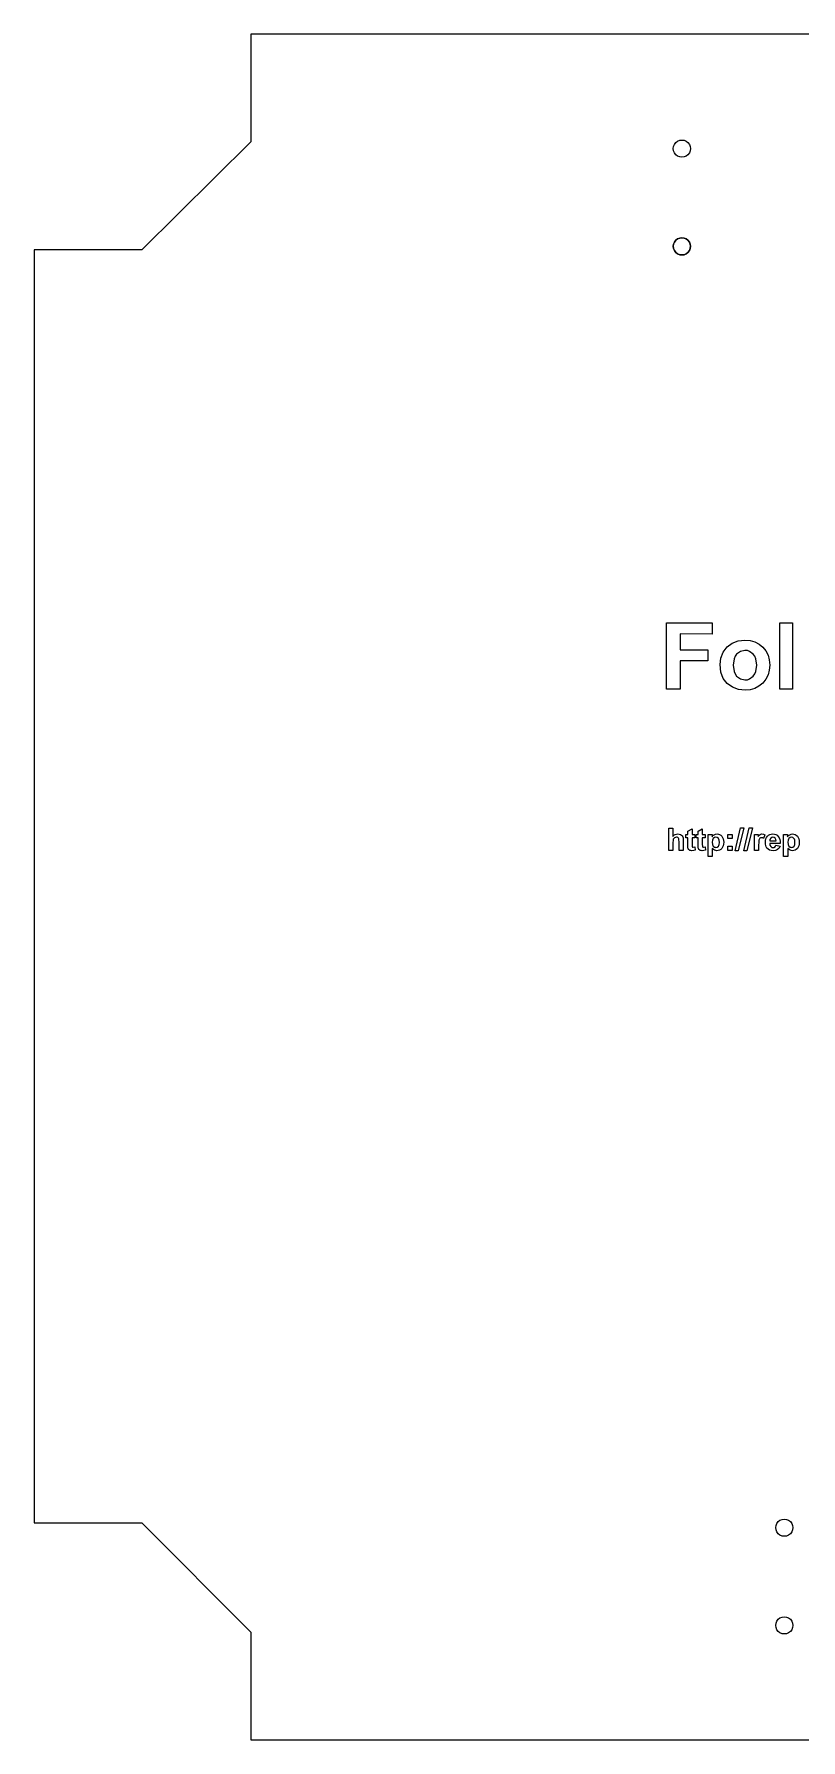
# Model space of a CAD drawing. Header units: metres. Extents: x 2252 to 2569, y -441 to -124.
# Drawn here: x 2252.2 to 2394.6, y -440.5 to -124 of the extents above; entities that cross this region are included whole.
import ezdxf

# ---------------------------------------------------------------- set-up
doc = ezdxf.new("R2010")
doc.units = ezdxf.units.M

msp = doc.modelspace()

# ---------------------------------------------------------------- linework, layer by layer
at = {"layer": 'COMPONENT0'}
for p, q in [((2370.04, -275.46, 0), (2370.04, -271.36, 0)), ((2370.04, -271.36, 0), (2370.82, -271.36, 0)), ((2370.82, -271.36, 0), (2370.82, -272.87, 0)), ((2373.58, -271.9, 0), (2374.37, -271.44, 0)), ((2373.58, -272.49, 0), (2373.58, -271.9, 0)), ((2374.37, -271.44, 0), (2374.37, -272.49, 0)), ((2375.49, -271.9, 0), (2376.28, -271.44, 0)), ((2375.49, -272.49, 0), (2375.49, -271.9, 0)), ((2376.28, -271.44, 0), (2376.28, -272.49, 0)), ((2382.37, -275.54, 0), (2383.38, -271.29, 0)), ((2383.97, -271.29, 0), (2382.95, -275.54, 0)), ((2383.38, -271.29, 0), (2383.97, -271.29, 0)), ((2383.96, -275.54, 0), (2384.98, -271.29, 0)), ((2385.57, -271.29, 0), (2384.54, -275.54, 0)), ((2384.98, -271.29, 0), (2385.57, -271.29, 0)), ((2370.82, -272.87, 0), (2371.02, -272.67, 0)), ((2370.84, -273.64, 0), (2370.82, -273.97, 0)), ((2370.82, -273.97, 0), (2370.82, -275.46, 0)), ((2370.89, -273.41, 0), (2370.84, -273.64, 0)), ((2370.99, -273.24, 0), (2370.89, -273.41, 0)), ((2371.12, -273.12, 0), (2370.99, -273.24, 0)), ((2371.02, -272.67, 0), (2371.24, -272.53, 0)), ((2371.28, -273.05, 0), (2371.12, -273.12, 0)), ((2371.24, -272.53, 0), (2371.48, -272.45, 0)), ((2371.47, -273.02, 0), (2371.28, -273.05, 0)), ((2371.63, -273.04, 0), (2371.47, -273.02, 0)), ((2371.48, -272.45, 0), (2371.73, -272.42, 0)), ((2371.76, -273.1, 0), (2371.63, -273.04, 0)), ((2371.73, -272.42, 0), (2371.99, -272.45, 0)), ((2371.85, -273.19, 0), (2371.76, -273.1, 0)), ((2371.91, -273.3, 0), (2371.85, -273.19, 0)), ((2371.95, -273.51, 0), (2371.91, -273.3, 0)), ((2371.96, -273.89, 0), (2371.95, -273.51, 0)), ((2371.96, -275.46, 0), (2371.96, -273.89, 0)), ((2371.99, -272.45, 0), (2372.22, -272.52, 0)), ((2372.22, -272.52, 0), (2372.42, -272.64, 0)), ((2372.42, -272.64, 0), (2372.55, -272.78, 0)), ((2372.55, -272.78, 0), (2372.65, -272.95, 0)), ((2372.65, -272.95, 0), (2372.71, -273.13, 0)), ((2372.71, -273.13, 0), (2372.75, -273.72, 0)), ((2372.75, -273.72, 0), (2372.75, -275.46, 0)), ((2373.22, -273.12, 0), (2373.22, -272.49, 0)), ((2373.22, -272.49, 0), (2373.58, -272.49, 0)), ((2373.58, -273.12, 0), (2373.22, -273.12, 0)), ((2373.58, -274.41, 0), (2373.58, -273.12, 0)), ((2373.61, -274.97, 0), (2373.58, -274.41, 0)), ((2373.65, -275.14, 0), (2373.61, -274.97, 0)), ((2373.72, -275.28, 0), (2373.65, -275.14, 0)), ((2373.82, -275.38, 0), (2373.72, -275.28, 0)), ((2374.37, -272.49, 0), (2374.91, -272.49, 0)), ((2374.91, -273.12, 0), (2374.37, -273.12, 0)), ((2374.37, -273.12, 0), (2374.37, -274.32, 0)), ((2374.37, -274.32, 0), (2374.39, -274.74, 0)), ((2374.39, -274.74, 0), (2374.46, -274.84, 0)), ((2374.46, -274.84, 0), (2374.59, -274.88, 0)), ((2374.59, -274.88, 0), (2374.91, -274.8, 0)), ((2374.91, -272.49, 0), (2374.91, -273.12, 0)), ((2374.91, -274.8, 0), (2374.97, -275.41, 0)), ((2375.13, -273.12, 0), (2375.13, -272.49, 0)), ((2375.13, -272.49, 0), (2375.49, -272.49, 0)), ((2375.49, -273.12, 0), (2375.13, -273.12, 0)), ((2375.49, -274.41, 0), (2375.49, -273.12, 0)), ((2375.52, -274.97, 0), (2375.49, -274.41, 0)), ((2375.56, -275.14, 0), (2375.52, -274.97, 0)), ((2375.63, -275.28, 0), (2375.56, -275.14, 0)), ((2375.73, -275.38, 0), (2375.63, -275.28, 0)), ((2376.28, -272.49, 0), (2376.82, -272.49, 0)), ((2376.82, -273.12, 0), (2376.28, -273.12, 0)), ((2376.28, -273.12, 0), (2376.28, -274.32, 0)), ((2376.28, -274.32, 0), (2376.3, -274.74, 0)), ((2376.3, -274.74, 0), (2376.37, -274.84, 0)), ((2376.37, -274.84, 0), (2376.5, -274.88, 0)), ((2376.5, -274.88, 0), (2376.82, -274.8, 0)), ((2376.82, -272.49, 0), (2376.82, -273.12, 0)), ((2376.82, -274.8, 0), (2376.89, -275.41, 0)), ((2377.35, -272.49, 0), (2378.08, -272.49, 0)), ((2377.35, -276.6, 0), (2377.35, -272.49, 0)), ((2378.08, -272.49, 0), (2378.08, -272.93, 0)), ((2378.08, -272.93, 0), (2378.25, -272.72, 0)), ((2378.17, -273.54, 0), (2378.12, -273.93, 0)), ((2378.12, -273.93, 0), (2378.17, -274.36, 0)), ((2378.35, -275.3, 0), (2378.13, -275.1, 0)), ((2378.13, -275.1, 0), (2378.13, -276.6, 0)), ((2378.23, -273.39, 0), (2378.17, -273.54, 0)), ((2378.17, -274.36, 0), (2378.24, -274.53, 0)), ((2378.32, -273.27, 0), (2378.23, -273.39, 0)), ((2378.24, -274.53, 0), (2378.32, -274.67, 0)), ((2378.25, -272.72, 0), (2378.47, -272.56, 0)), ((2378.53, -273.1, 0), (2378.32, -273.27, 0)), ((2378.32, -274.67, 0), (2378.54, -274.85, 0)), ((2378.55, -275.43, 0), (2378.35, -275.3, 0)), ((2378.47, -272.56, 0), (2378.72, -272.46, 0)), ((2378.79, -273.04, 0), (2378.53, -273.1, 0)), ((2378.54, -274.85, 0), (2378.67, -274.89, 0)), ((2378.67, -274.89, 0), (2378.81, -274.91, 0)), ((2378.72, -272.46, 0), (2379.01, -272.42, 0)), ((2379.05, -273.1, 0), (2378.79, -273.04, 0)), ((2378.81, -274.91, 0), (2379.06, -274.85, 0)), ((2379.01, -272.42, 0), (2379.26, -272.45, 0)), ((2379.26, -273.27, 0), (2379.05, -273.1, 0)), ((2379.06, -274.85, 0), (2379.27, -274.69, 0)), ((2379.26, -272.45, 0), (2379.49, -272.52, 0)), ((2379.34, -273.4, 0), (2379.26, -273.27, 0)), ((2379.27, -274.69, 0), (2379.35, -274.56, 0)), ((2379.4, -273.56, 0), (2379.34, -273.4, 0)), ((2379.35, -274.56, 0), (2379.4, -274.4, 0)), ((2379.45, -273.97, 0), (2379.4, -273.56, 0)), ((2379.4, -274.4, 0), (2379.45, -273.97, 0)), ((2379.69, -275.3, 0), (2379.48, -275.43, 0)), ((2379.49, -272.52, 0), (2379.7, -272.65, 0)), ((2379.88, -275.12, 0), (2379.69, -275.3, 0)), ((2379.7, -272.65, 0), (2379.89, -272.83, 0)), ((2380.04, -274.89, 0), (2379.88, -275.12, 0)), ((2379.89, -272.83, 0), (2380.05, -273.05, 0)), ((2380.16, -274.62, 0), (2380.04, -274.89, 0)), ((2380.05, -273.05, 0), (2380.16, -273.31, 0)), ((2380.16, -273.31, 0), (2380.23, -273.62, 0)), ((2380.23, -274.31, 0), (2380.16, -274.62, 0)), ((2380.23, -273.62, 0), (2380.25, -273.96, 0)), ((2380.25, -273.96, 0), (2380.23, -274.31, 0)), ((2381.03, -273.28, 0), (2381.03, -272.49, 0)), ((2381.03, -272.49, 0), (2381.81, -272.49, 0)), ((2381.81, -273.28, 0), (2381.03, -273.28, 0)), ((2381.03, -275.47, 0), (2381.03, -274.68, 0)), ((2381.03, -274.68, 0), (2381.81, -274.68, 0)), ((2381.81, -272.49, 0), (2381.81, -273.28, 0)), ((2381.81, -274.68, 0), (2381.81, -275.47, 0)), ((2385.94, -275.47, 0), (2385.94, -272.49, 0)), ((2385.94, -272.49, 0), (2386.67, -272.49, 0)), ((2386.67, -272.49, 0), (2386.67, -272.91, 0)), ((2386.67, -272.91, 0), (2386.85, -272.66, 0)), ((2386.75, -273.92, 0), (2386.73, -274.55, 0)), ((2386.73, -274.55, 0), (2386.73, -275.47, 0)), ((2386.8, -273.55, 0), (2386.75, -273.92, 0)), ((2386.87, -273.35, 0), (2386.8, -273.55, 0)), ((2386.85, -272.66, 0), (2387.01, -272.52, 0)), ((2386.98, -273.22, 0), (2386.87, -273.35, 0)), ((2387.1, -273.15, 0), (2386.98, -273.22, 0)), ((2387.01, -272.52, 0), (2387.17, -272.45, 0)), ((2387.26, -273.13, 0), (2387.1, -273.15, 0)), ((2387.17, -272.45, 0), (2387.35, -272.42, 0)), ((2387.43, -273.16, 0), (2387.26, -273.13, 0)), ((2387.35, -272.42, 0), (2387.62, -272.46, 0)), ((2387.63, -273.26, 0), (2387.43, -273.16, 0)), ((2387.62, -272.46, 0), (2387.87, -272.57, 0)), ((2387.87, -272.57, 0), (2387.63, -273.26, 0)), ((2387.98, -274, 0), (2388, -273.65, 0)), ((2388, -274.3, 0), (2387.98, -274, 0)), ((2388, -273.65, 0), (2388.08, -273.34, 0)), ((2388.05, -274.57, 0), (2388, -274.3, 0)), ((2388.15, -274.81, 0), (2388.05, -274.57, 0)), ((2388.08, -273.34, 0), (2388.2, -273.07, 0)), ((2388.27, -275.03, 0), (2388.15, -274.81, 0)), ((2388.2, -273.07, 0), (2388.37, -272.84, 0)), ((2388.49, -275.25, 0), (2388.27, -275.03, 0)), ((2388.37, -272.84, 0), (2388.57, -272.66, 0)), ((2388.75, -275.41, 0), (2388.49, -275.25, 0)), ((2388.57, -272.66, 0), (2388.8, -272.53, 0)), ((2390.76, -274.2, 0), (2388.79, -274.2, 0)), ((2388.79, -274.2, 0), (2388.84, -274.52, 0)), ((2388.8, -272.53, 0), (2389.06, -272.45, 0)), ((2388.84, -273.43, 0), (2388.8, -273.72, 0)), ((2388.8, -273.72, 0), (2389.98, -273.72, 0)), ((2388.97, -273.21, 0), (2388.84, -273.43, 0)), ((2388.84, -274.52, 0), (2388.98, -274.75, 0)), ((2389.16, -273.07, 0), (2388.97, -273.21, 0)), ((2388.98, -274.75, 0), (2389.18, -274.9, 0)), ((2389.06, -272.45, 0), (2389.34, -272.42, 0)), ((2389.39, -273.02, 0), (2389.16, -273.07, 0)), ((2389.18, -274.9, 0), (2389.43, -274.94, 0)), ((2389.34, -272.42, 0), (2389.66, -272.45, 0)), ((2389.62, -273.07, 0), (2389.39, -273.02, 0)), ((2389.43, -274.94, 0), (2389.6, -274.92, 0)), ((2389.6, -274.92, 0), (2389.74, -274.84, 0)), ((2389.8, -273.2, 0), (2389.62, -273.07, 0)), ((2389.66, -272.45, 0), (2389.94, -272.53, 0)), ((2389.74, -274.84, 0), (2389.85, -274.71, 0)), ((2389.93, -273.42, 0), (2389.8, -273.2, 0)), ((2389.85, -274.71, 0), (2389.93, -274.52, 0)), ((2389.98, -273.72, 0), (2389.93, -273.42, 0)), ((2389.93, -274.52, 0), (2390.72, -274.65, 0)), ((2389.94, -272.53, 0), (2390.18, -272.67, 0)), ((2390.24, -275.31, 0), (2390.07, -275.41, 0)), ((2390.18, -272.67, 0), (2390.39, -272.86, 0)), ((2390.39, -275.18, 0), (2390.24, -275.31, 0)), ((2390.39, -272.86, 0), (2390.56, -273.11, 0)), ((2390.52, -275.03, 0), (2390.39, -275.18, 0)), ((2390.72, -274.65, 0), (2390.52, -275.03, 0)), ((2390.56, -273.11, 0), (2390.68, -273.42, 0)), ((2390.68, -273.42, 0), (2390.74, -273.78, 0)), ((2390.74, -273.78, 0), (2390.76, -274.2, 0)), ((2391.38, -272.49, 0), (2392.11, -272.49, 0)), ((2391.38, -276.6, 0), (2391.38, -272.49, 0)), ((2392.11, -272.49, 0), (2392.11, -272.93, 0)), ((2392.11, -272.93, 0), (2392.28, -272.72, 0)), ((2392.21, -273.54, 0), (2392.16, -273.93, 0)), ((2392.16, -273.93, 0), (2392.21, -274.36, 0)), ((2392.38, -275.3, 0), (2392.17, -275.1, 0)), ((2392.17, -275.1, 0), (2392.17, -276.6, 0)), ((2392.27, -273.39, 0), (2392.21, -273.54, 0)), ((2392.21, -274.36, 0), (2392.27, -274.53, 0)), ((2392.35, -273.27, 0), (2392.27, -273.39, 0)), ((2392.27, -274.53, 0), (2392.36, -274.67, 0)), ((2392.28, -272.72, 0), (2392.5, -272.56, 0)), ((2392.56, -273.1, 0), (2392.35, -273.27, 0)), ((2392.36, -274.67, 0), (2392.58, -274.85, 0)), ((2392.59, -275.44, 0), (2392.38, -275.3, 0)), ((2392.5, -272.56, 0), (2392.76, -272.46, 0)), ((2392.83, -273.04, 0), (2392.56, -273.1, 0)), ((2392.58, -274.85, 0), (2392.71, -274.89, 0)), ((2392.71, -274.89, 0), (2392.84, -274.91, 0)), ((2392.76, -272.46, 0), (2393.04, -272.42, 0)), ((2393.08, -273.1, 0), (2392.83, -273.04, 0)), ((2392.84, -274.91, 0), (2393.09, -274.85, 0)), ((2393.04, -272.42, 0), (2393.29, -272.45, 0)), ((2393.29, -273.27, 0), (2393.08, -273.1, 0)), ((2393.09, -274.85, 0), (2393.3, -274.69, 0)), ((2393.29, -272.45, 0), (2393.52, -272.52, 0)), ((2393.38, -273.4, 0), (2393.29, -273.27, 0)), ((2393.3, -274.69, 0), (2393.38, -274.56, 0)), ((2393.43, -273.56, 0), (2393.38, -273.4, 0)), ((2393.38, -274.56, 0), (2393.44, -274.4, 0)), ((2393.48, -273.97, 0), (2393.43, -273.56, 0)), ((2393.44, -274.4, 0), (2393.48, -273.97, 0)), ((2393.52, -272.52, 0), (2393.73, -272.65, 0)), ((2393.73, -275.3, 0), (2393.52, -275.43, 0)), ((2393.73, -272.65, 0), (2393.92, -272.83, 0)), ((2393.92, -275.12, 0), (2393.73, -275.3, 0)), ((2393.92, -272.83, 0), (2394.08, -273.05, 0)), ((2394.08, -274.89, 0), (2393.92, -275.12, 0)), ((2394.08, -273.05, 0), (2394.19, -273.32, 0)), ((2394.19, -274.62, 0), (2394.08, -274.89, 0)), ((2394.19, -273.32, 0), (2394.26, -273.62, 0)), ((2394.26, -274.31, 0), (2394.19, -274.62, 0)), ((2394.26, -273.62, 0), (2394.28, -273.96, 0)), ((2394.28, -273.96, 0), (2394.26, -274.31, 0)), ((2370.82, -275.46, 0), (2370.04, -275.46, 0)), ((2372.75, -275.46, 0), (2371.96, -275.46, 0)), ((2373.97, -275.46, 0), (2373.82, -275.38, 0)), ((2374.15, -275.51, 0), (2373.97, -275.46, 0)), ((2374.35, -275.53, 0), (2374.15, -275.51, 0)), ((2374.68, -275.5, 0), (2374.35, -275.53, 0)), ((2374.97, -275.41, 0), (2374.68, -275.5, 0)), ((2375.88, -275.46, 0), (2375.73, -275.38, 0)), ((2376.06, -275.51, 0), (2375.88, -275.46, 0)), ((2376.26, -275.53, 0), (2376.06, -275.51, 0)), ((2376.59, -275.5, 0), (2376.26, -275.53, 0)), ((2376.89, -275.41, 0), (2376.59, -275.5, 0)), ((2378.13, -276.6, 0), (2377.35, -276.6, 0)), ((2378.77, -275.51, 0), (2378.55, -275.43, 0)), ((2379, -275.53, 0), (2378.77, -275.51, 0)), ((2379.25, -275.51, 0), (2379, -275.53, 0)), ((2379.48, -275.43, 0), (2379.25, -275.51, 0)), ((2381.81, -275.47, 0), (2381.03, -275.47, 0)), ((2382.95, -275.54, 0), (2382.37, -275.54, 0)), ((2384.54, -275.54, 0), (2383.96, -275.54, 0)), ((2386.73, -275.47, 0), (2385.94, -275.47, 0)), ((2389.06, -275.5, 0), (2388.75, -275.41, 0)), ((2389.42, -275.53, 0), (2389.06, -275.5, 0)), ((2389.87, -275.48, 0), (2389.42, -275.53, 0)), ((2390.07, -275.41, 0), (2389.87, -275.48, 0)), ((2392.17, -276.6, 0), (2391.38, -276.6, 0)), ((2392.8, -275.51, 0), (2392.59, -275.44, 0)), ((2393.04, -275.53, 0), (2392.8, -275.51, 0)), ((2393.29, -275.51, 0), (2393.04, -275.53, 0)), ((2393.52, -275.43, 0), (2393.29, -275.51, 0))]:
    msp.add_line(p, q, dxfattribs=at)
at = {"layer": 'COMPONENT1'}
for p, q in [((2369.65, -245.56, 0), (2369.65, -233.23, 0)), ((2369.65, -233.23, 0), (2378.1, -233.23, 0)), ((2378.1, -233.23, 0), (2378.1, -235.32, 0)), ((2390.65, -245.56, 0), (2390.66, -233.23, 0)), ((2390.66, -233.23, 0), (2393.02, -233.23, 0)), ((2393.02, -233.23, 0), (2393.02, -245.56, 0)), ((2378.1, -235.32, 0), (2372.14, -235.31, 0)), ((2372.14, -235.31, 0), (2372.14, -238.23, 0)), ((2380.87, -237.72, 0), (2381.81, -237.01, 0)), ((2381.81, -237.01, 0), (2382.94, -236.57, 0)), ((2382.94, -236.57, 0), (2384.19, -236.43, 0)), ((2384.19, -236.43, 0), (2385.16, -236.51, 0)), ((2385.16, -236.51, 0), (2386.03, -236.75, 0)), ((2386.03, -236.75, 0), (2386.82, -237.17, 0)), ((2386.82, -237.17, 0), (2387.51, -237.74, 0)), ((2372.14, -238.23, 0), (2377.29, -238.23, 0)), ((2377.29, -240.32, 0), (2372.14, -240.32, 0)), ((2372.14, -240.32, 0), (2372.14, -245.56, 0)), ((2377.29, -238.23, 0), (2377.29, -240.32, 0)), ((2379.59, -240.97, 0), (2379.73, -239.81, 0)), ((2379.73, -239.81, 0), (2380.17, -238.69, 0)), ((2380.17, -238.69, 0), (2380.87, -237.72, 0)), ((2382.17, -239.92, 0), (2382.01, -241.09, 0)), ((2382.37, -239.45, 0), (2382.17, -239.92, 0)), ((2382.64, -239.06, 0), (2382.37, -239.45, 0)), ((2383.35, -238.53, 0), (2382.64, -239.06, 0)), ((2384.2, -238.35, 0), (2383.35, -238.53, 0)), ((2384.64, -238.4, 0), (2384.2, -238.35, 0)), ((2385.05, -238.53, 0), (2384.64, -238.4, 0)), ((2385.75, -239.06, 0), (2385.05, -238.53, 0)), ((2386.02, -239.45, 0), (2385.75, -239.06, 0)), ((2386.22, -239.92, 0), (2386.02, -239.45, 0)), ((2386.38, -241.08, 0), (2386.22, -239.92, 0)), ((2387.51, -237.74, 0), (2388.08, -238.44, 0)), ((2388.08, -238.44, 0), (2388.48, -239.23, 0)), ((2388.48, -239.23, 0), (2388.72, -240.11, 0)), ((2388.72, -240.11, 0), (2388.81, -241.07, 0)), ((2379.73, -242.39, 0), (2379.59, -240.97, 0)), ((2380.17, -243.58, 0), (2379.73, -242.39, 0)), ((2380.88, -244.52, 0), (2380.17, -243.58, 0)), ((2382.01, -241.09, 0), (2382.17, -242.27, 0)), ((2382.17, -242.27, 0), (2382.37, -242.73, 0)), ((2382.37, -242.73, 0), (2382.64, -243.13, 0)), ((2382.64, -243.13, 0), (2383.35, -243.66, 0)), ((2383.35, -243.66, 0), (2384.2, -243.83, 0)), ((2384.64, -243.79, 0), (2385.05, -243.66, 0)), ((2385.05, -243.66, 0), (2385.75, -243.13, 0)), ((2385.75, -243.13, 0), (2386.02, -242.73, 0)), ((2386.02, -242.73, 0), (2386.22, -242.26, 0)), ((2386.22, -242.26, 0), (2386.38, -241.08, 0)), ((2388.48, -242.92, 0), (2388.07, -243.72, 0)), ((2388.72, -242.04, 0), (2388.48, -242.92, 0)), ((2388.81, -241.07, 0), (2388.72, -242.04, 0)), ((2372.14, -245.56, 0), (2369.65, -245.56, 0)), ((2381.86, -245.2, 0), (2380.88, -244.52, 0)), ((2383.01, -245.62, 0), (2381.86, -245.2, 0)), ((2384.21, -245.76, 0), (2383.01, -245.62, 0)), ((2384.2, -243.83, 0), (2384.64, -243.79, 0)), ((2385.16, -245.68, 0), (2384.21, -245.76, 0)), ((2386.02, -245.43, 0), (2385.16, -245.68, 0)), ((2386.8, -245.01, 0), (2386.02, -245.43, 0)), ((2387.5, -244.43, 0), (2386.8, -245.01, 0)), ((2388.07, -243.72, 0), (2387.5, -244.43, 0)), ((2393.02, -245.56, 0), (2390.65, -245.56, 0))]:
    msp.add_line(p, q, dxfattribs=at)
at = {"layer": 'Layer0'}
for p, q in [((2389.9, -401.13, 0), (2389.96, -400.72, 0)), ((2389.96, -401.55, 0), (2389.9, -401.13, 0)), ((2389.96, -400.72, 0), (2390.12, -400.33, 0)), ((2390.12, -401.93, 0), (2389.96, -401.55, 0)), ((2390.12, -400.33, 0), (2390.37, -400, 0)), ((2390.37, -402.26, 0), (2390.12, -401.93, 0)), ((2390.37, -400, 0), (2390.7, -399.75, 0)), ((2390.7, -399.75, 0), (2391.09, -399.59, 0)), ((2391.09, -399.59, 0), (2391.5, -399.53, 0)), ((2391.5, -399.53, 0), (2391.92, -399.59, 0)), ((2391.92, -399.59, 0), (2392.3, -399.75, 0)), ((2392.3, -399.75, 0), (2392.64, -400, 0)), ((2392.64, -400, 0), (2392.89, -400.33, 0)), ((2392.89, -401.93, 0), (2392.64, -402.26, 0)), ((2392.89, -400.33, 0), (2393.05, -400.72, 0)), ((2393.05, -401.55, 0), (2392.89, -401.93, 0)), ((2393.05, -400.72, 0), (2393.1, -401.13, 0)), ((2393.1, -401.13, 0), (2393.05, -401.55, 0)), ((2390.7, -402.52, 0), (2390.37, -402.26, 0)), ((2391.09, -402.68, 0), (2390.7, -402.52, 0)), ((2391.5, -402.73, 0), (2391.09, -402.68, 0)), ((2391.92, -402.68, 0), (2391.5, -402.73, 0)), ((2392.3, -402.52, 0), (2391.92, -402.68, 0)), ((2392.64, -402.26, 0), (2392.3, -402.52, 0))]:
    msp.add_line(p, q, dxfattribs=at)
for points in [[(2252.25, -164.01, 0), (2252.25, -400.26, 0), (2272.25, -400.26, 0), (2292.5, -420.51, 0), (2292.5, -440.51, 0), (2528.75, -440.51, 0), (2528.75, -420.51, 0), (2548.75, -400.26, 0), (2568.75, -400.26, 0), (2568.75, -164.01, 0), (2548.75, -164.01, 0), (2528.75, -144.01, 0), (2528.75, -124.01, 0), (2292.5, -124.01, 0), (2292.5, -144.01, 0), (2272.25, -164.01, 0), (2252.25, -164.01, 0)], [(2370.95, -145.67, 0), (2370.89, -145.26, 0), (2370.95, -144.84, 0), (2371.11, -144.46, 0), (2371.36, -144.13, 0), (2371.69, -143.87, 0), (2372.08, -143.71, 0), (2372.49, -143.66, 0), (2372.91, -143.71, 0), (2373.29, -143.87, 0), (2373.62, -144.13, 0), (2373.88, -144.46, 0), (2374.04, -144.84, 0), (2374.09, -145.26, 0), (2374.04, -145.67, 0), (2373.88, -146.06, 0), (2373.62, -146.39, 0), (2373.29, -146.64, 0), (2372.91, -146.8, 0), (2372.49, -146.86, 0), (2372.08, -146.8, 0), (2371.69, -146.64, 0), (2371.36, -146.39, 0), (2371.11, -146.06, 0), (2370.95, -145.67, 0)], [(2372.91, -164.93, 0), (2373.29, -164.77, 0), (2373.62, -164.51, 0), (2373.88, -164.18, 0), (2374.04, -163.8, 0), (2374.09, -163.38, 0), (2374.04, -162.97, 0), (2373.88, -162.58, 0), (2373.62, -162.25, 0), (2373.29, -162, 0), (2372.91, -161.84, 0), (2372.49, -161.78, 0), (2372.08, -161.84, 0), (2371.69, -162, 0), (2371.36, -162.25, 0), (2371.11, -162.58, 0), (2370.95, -162.97, 0), (2370.89, -163.38, 0), (2370.95, -163.8, 0), (2371.11, -164.18, 0), (2371.36, -164.51, 0), (2371.69, -164.77, 0), (2372.08, -164.93, 0), (2372.49, -164.98, 0), (2372.91, -164.93, 0)], [(2373.29, -164.77, 0), (2372.91, -164.93, 0), (2372.49, -164.98, 0), (2372.08, -164.93, 0), (2371.69, -164.77, 0), (2371.36, -164.51, 0), (2371.11, -164.18, 0), (2370.95, -163.8, 0), (2370.89, -163.38, 0), (2370.95, -162.97, 0), (2371.11, -162.58, 0), (2371.36, -162.25, 0), (2371.69, -162, 0), (2372.08, -161.84, 0), (2372.49, -161.78, 0), (2372.91, -161.84, 0), (2373.29, -162, 0), (2373.62, -162.25, 0), (2373.88, -162.58, 0), (2374.04, -162.97, 0), (2374.09, -163.38, 0), (2374.04, -163.8, 0), (2373.88, -164.18, 0), (2373.62, -164.51, 0), (2373.29, -164.77, 0)], [(2390.7, -417.87, 0), (2391.09, -417.71, 0), (2391.5, -417.66, 0), (2391.92, -417.71, 0), (2392.3, -417.87, 0), (2392.64, -418.13, 0), (2392.89, -418.46, 0), (2393.05, -418.84, 0), (2393.1, -419.26, 0), (2393.05, -419.67, 0), (2392.89, -420.06, 0), (2392.64, -420.39, 0), (2392.3, -420.64, 0), (2391.92, -420.8, 0), (2391.5, -420.86, 0), (2391.09, -420.8, 0), (2390.7, -420.64, 0), (2390.37, -420.39, 0), (2390.12, -420.06, 0), (2389.96, -419.67, 0), (2389.9, -419.26, 0), (2389.96, -418.84, 0), (2390.12, -418.46, 0), (2390.37, -418.13, 0), (2390.7, -417.87, 0)]]:
    msp.add_polyline3d(points, dxfattribs=at)

doc.saveas('drawing.dxf')
